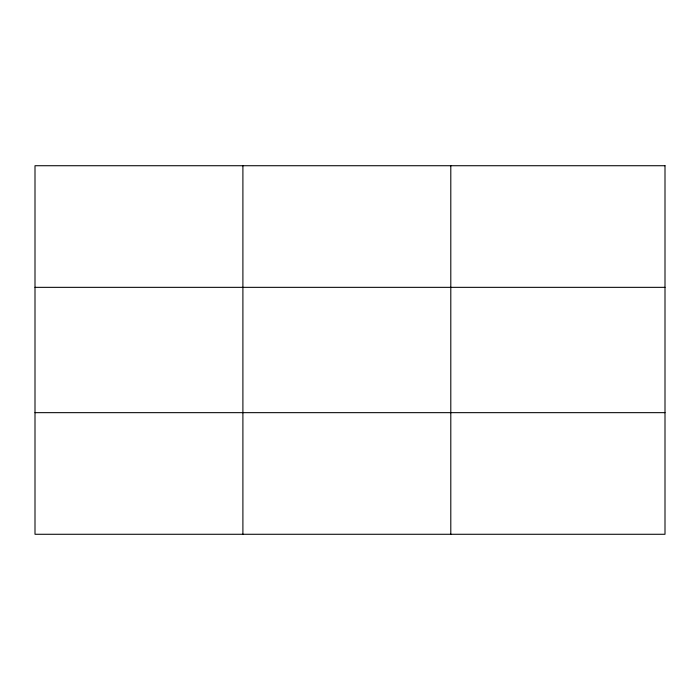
<?xml version="1.0" encoding="UTF-8"?>
<svg xmlns="http://www.w3.org/2000/svg" width="700" height="700" viewBox="0 0 700 700"><rect width="100%" height="100%" fill="white"/><g stroke="black" fill="none" stroke-linecap="round" stroke-linejoin="round"><path stroke-width="1.05" d="M242.9 534.275L242.9 165.725M450.8 534.275L450.8 165.725M35 287.341L665 287.341M35 412.659L665 412.659M665 165.725L665 534.275L35 534.275L35 165.725L665 165.725"/></g></svg>
